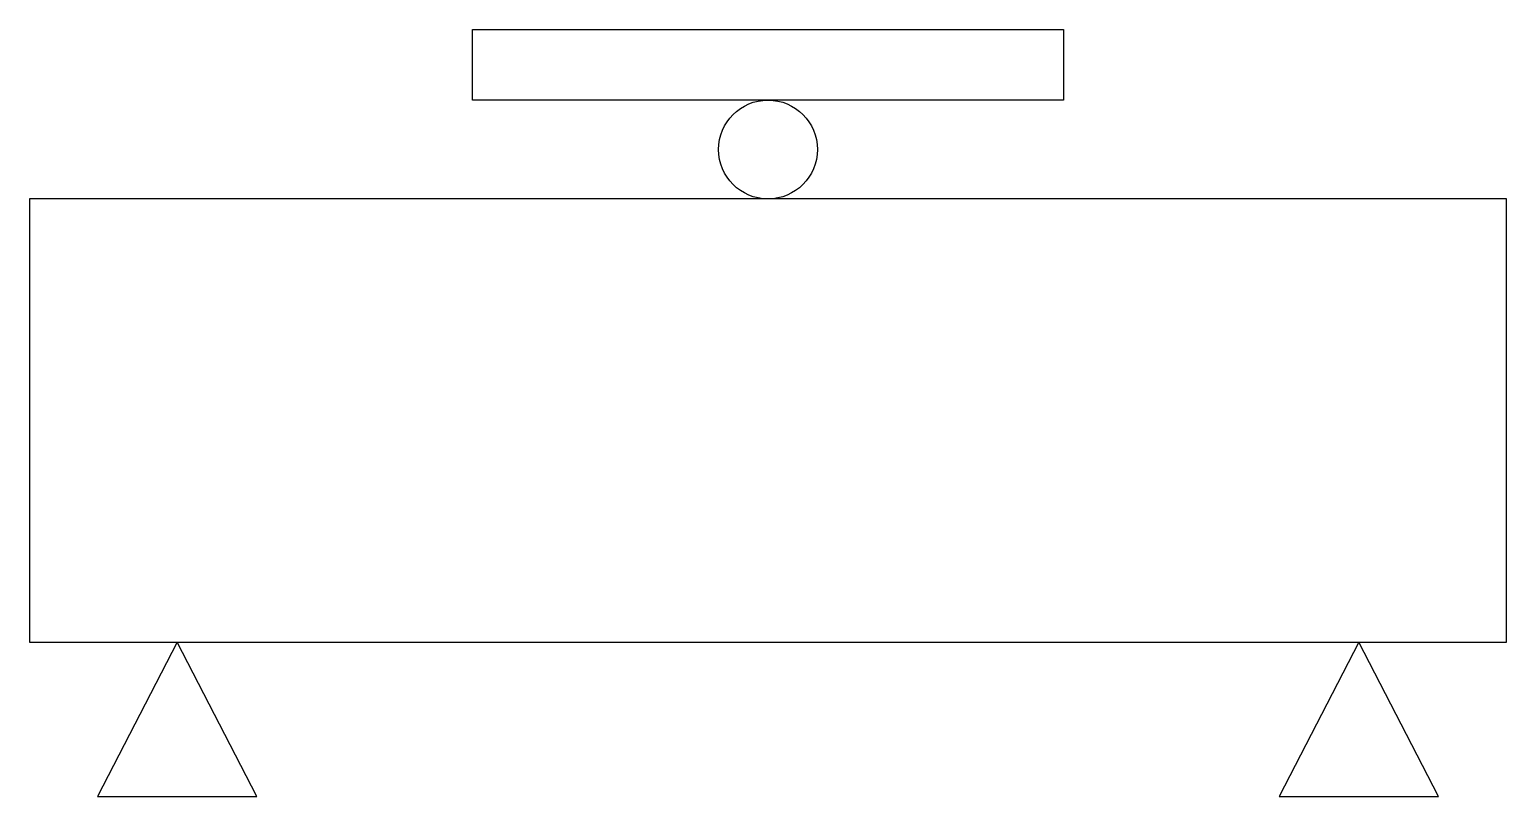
# Model space of a CAD drawing. Header units: millimetres. Extents: x 0 to 500, y -52 to 207.
import ezdxf

# ---------------------------------------------------------------- set-up
doc = ezdxf.new("R2010")
doc.units = ezdxf.units.MM

msp = doc.modelspace()

# ---------------------------------------------------------------- linework, layer by layer
for points in [[(150, 207.33), (350, 207.33), (350, 183.46), (150, 183.46)], [(0, 0), (500, 0), (500, 150), (0, 150)], [(50, 0), (23.06, -52.19), (76.94, -52.19)], [(450, 0), (423.06, -52.19), (476.94, -52.19)]]:
    msp.add_lwpolyline(points, close=True)
msp.add_circle((250, 166.73), 16.73)

doc.saveas('drawing.dxf')
